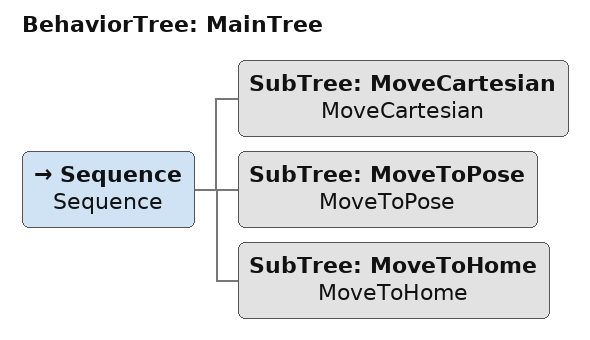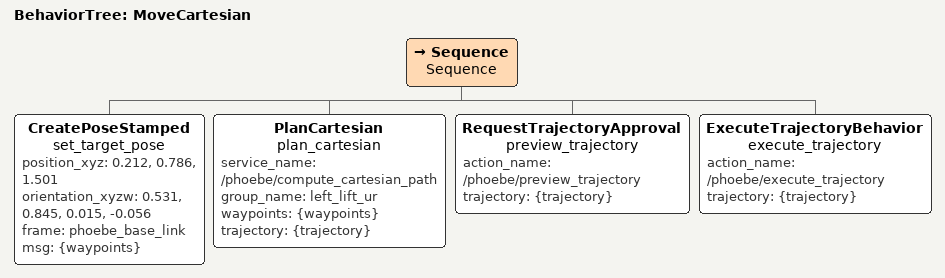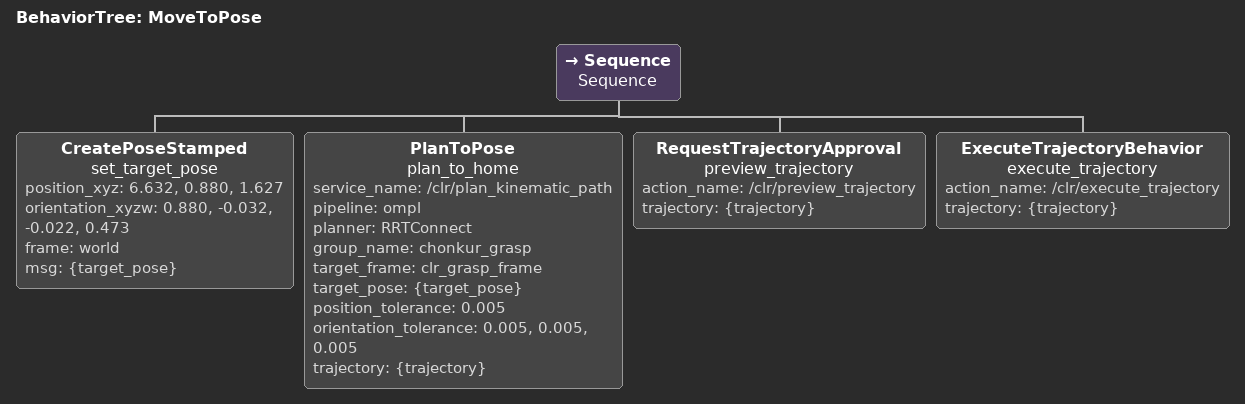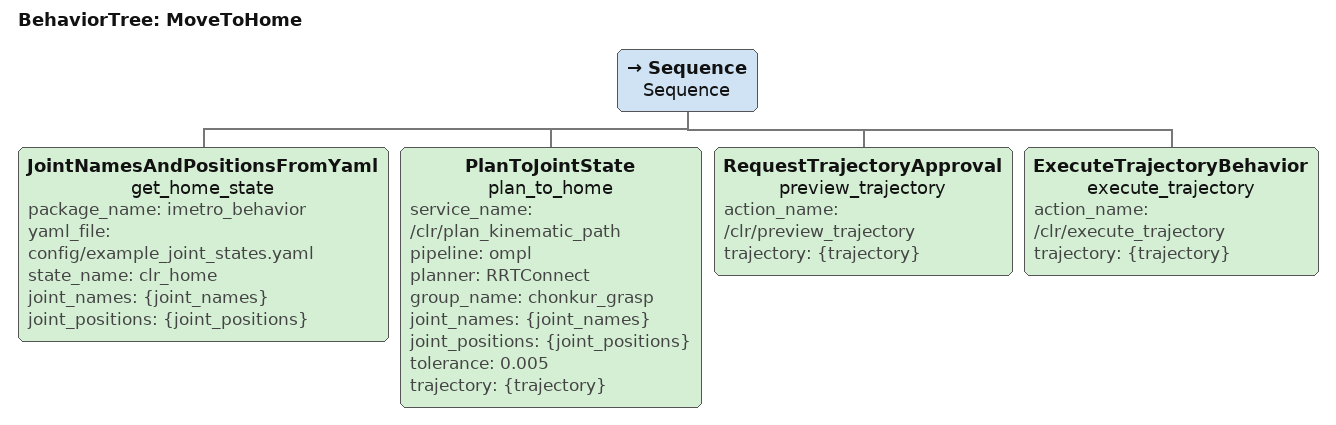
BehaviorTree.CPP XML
<root main_tree_to_execute="MainTree">
  <BehaviorTree ID="MainTree">
    <Sequence name="Sequence">
      <SubTree ID="MoveCartesian" name="MoveCartesian"/>
      <SubTree ID="MoveToPose" name="MoveToPose"/>
      <SubTree ID="MoveToHome" name="MoveToHome"/>
    </Sequence>
  </BehaviorTree>

  <BehaviorTree ID="MoveCartesian">
    <Sequence name="Sequence">
      <CreatePoseStamped
        name="set_target_pose"
        position_xyz="0.212, 0.786, 1.501"
        orientation_xyzw="0.531, 0.845, 0.015, -0.056"
        frame="phoebe_base_link"
        msg="{waypoints}"
      />
      <PlanCartesian
        name="plan_cartesian"
        service_name="/phoebe/compute_cartesian_path"
        group_name="left_lift_ur"
        waypoints="{waypoints}"
        trajectory="{trajectory}"
      />
      <RequestTrajectoryApproval
        name="preview_trajectory"
        action_name="/phoebe/preview_trajectory"
        trajectory="{trajectory}"
      />
      <ExecuteTrajectoryBehavior
        name="execute_trajectory"
        action_name="/phoebe/execute_trajectory"
        trajectory="{trajectory}"
      />
    </Sequence>
  </BehaviorTree>

  <BehaviorTree ID="MoveToPose">
    <Sequence name="Sequence">
      <CreatePoseStamped
        name="set_target_pose"
        position_xyz="6.632, 0.880, 1.627"
        orientation_xyzw="0.880, -0.032, -0.022, 0.473"
        frame="world"
        msg="{target_pose}"
      />
      <PlanToPose
        name="plan_to_home"
        service_name="/clr/plan_kinematic_path"
        pipeline="ompl"
        planner="RRTConnect"
        group_name="chonkur_grasp"
        target_frame="clr_grasp_frame"
        target_pose="{target_pose}"
        position_tolerance="0.005"
        orientation_tolerance="0.005, 0.005, 0.005"
        trajectory="{trajectory}"
      />
      <RequestTrajectoryApproval
        name="preview_trajectory"
        action_name="/clr/preview_trajectory"
        trajectory="{trajectory}"
      />
      <ExecuteTrajectoryBehavior
        name="execute_trajectory"
        action_name="/clr/execute_trajectory"
        trajectory="{trajectory}"
      />
    </Sequence>
  </BehaviorTree>

  <BehaviorTree ID="MoveToHome">
    <Sequence name="Sequence">
      <JointNamesAndPositionsFromYaml
        name="get_home_state"
        package_name="imetro_behavior"
        yaml_file="config/example_joint_states.yaml"
        state_name="clr_home"
        joint_names="{joint_names}"
        joint_positions="{joint_positions}"
      />
      <PlanToJointState
        name="plan_to_home"
        service_name="/clr/plan_kinematic_path"
        pipeline="ompl"
        planner="RRTConnect"
        group_name="chonkur_grasp"
        joint_names="{joint_names}"
        joint_positions="{joint_positions}"
        tolerance="0.005"
        trajectory="{trajectory}"
      />
      <RequestTrajectoryApproval
        name="preview_trajectory"
        action_name="/clr/preview_trajectory"
        trajectory="{trajectory}"
      />
      <ExecuteTrajectoryBehavior
        name="execute_trajectory"
        action_name="/clr/execute_trajectory"
        trajectory="{trajectory}"
      />
    </Sequence>
  </BehaviorTree>
</root>
